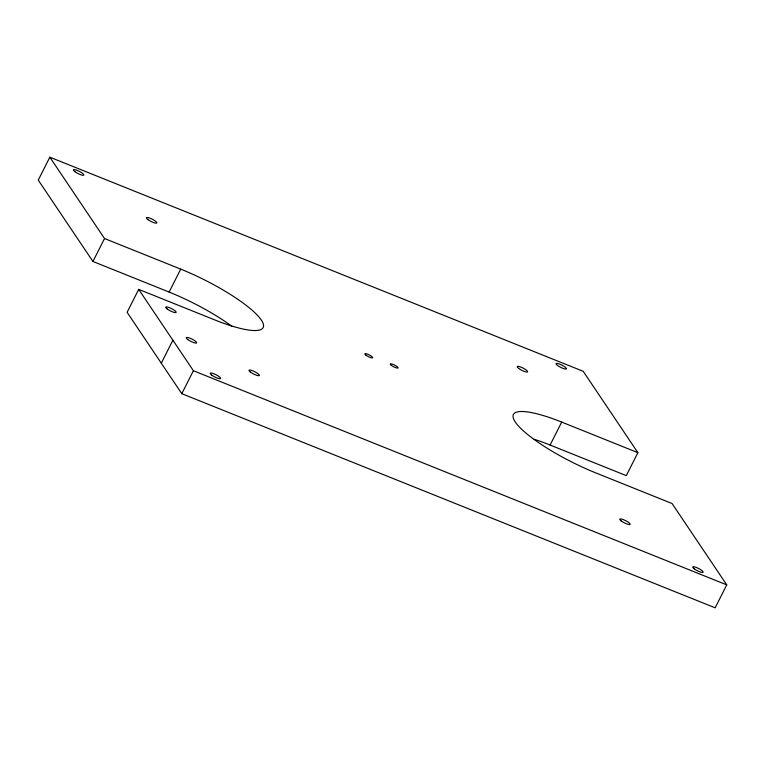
<?xml version="1.0" encoding="UTF-8"?>
<svg xmlns="http://www.w3.org/2000/svg" width="765" height="765" viewBox="0 0 765 765"><rect width="100%" height="100%" fill="white"/><g stroke="black" fill="none" stroke-linecap="round" stroke-linejoin="round"><path stroke-width="1.15" d="M534.247 439.301A73.22 16.094 26.8 0 1 550.102 445.039L626.296 475.629L637.886 452.679L583.207 371.321L49.84 157.179L38.25 180.129L92.938 261.477L169.132 292.067A73.22 16.094 26.8 0 1 231.795 326.215M92.938 261.477L104.528 238.527L49.84 157.179M104.528 238.527L180.722 269.117A73.22 16.094 26.8 0 1 261.305 320.038A73.22 16.094 26.8 0 1 214.898 319.961L138.704 289.371L127.114 312.321L181.793 393.679L715.16 607.821L726.75 584.871L672.062 503.523L595.868 472.933A73.22 16.094 26.8 0 1 515.285 422.012A73.22 16.094 26.8 0 1 561.692 422.079L637.886 452.679M169.132 292.067L180.722 269.117M161.291 363.165L172.88 340.215M181.793 393.679L193.392 370.729L138.704 289.371M550.102 445.039L561.692 422.079M193.392 370.729L726.75 584.871M365.976 355.199A4.389 0.966 26.8 0 0 372.574 357.848A4.389 0.966 26.8 0 0 367.736 354.233A4.389 0.966 26.8 0 0 365.976 355.199M391.374 365.393A4.389 0.966 26.8 0 0 397.972 368.041A4.389 0.966 26.8 0 0 393.134 364.427A4.389 0.966 26.8 0 0 391.374 365.393M211.656 375.089A5.862 1.291 26.8 0 0 220.454 378.618A5.862 1.291 26.8 0 0 213.999 373.808A5.862 1.291 26.8 0 0 211.656 375.089M74.941 171.704A5.862 1.291 26.8 0 0 83.739 175.242A5.862 1.291 26.8 0 0 77.294 170.423A5.862 1.291 26.8 0 0 74.941 171.704M557.513 365.46A5.862 1.291 26.8 0 0 566.31 368.998A5.862 1.291 26.8 0 0 559.856 364.178A5.862 1.291 26.8 0 0 557.513 365.46M694.218 568.844A5.862 1.291 26.8 0 0 703.016 572.373A5.862 1.291 26.8 0 0 696.571 567.553A5.862 1.291 26.8 0 0 694.218 568.844M250.442 372.096A5.862 1.291 26.8 0 0 259.239 375.634A5.862 1.291 26.8 0 0 252.785 370.815A5.862 1.291 26.8 0 0 250.442 372.096M621.256 520.984A5.862 1.291 26.8 0 0 630.054 524.513A5.862 1.291 26.8 0 0 623.599 519.703A5.862 1.291 26.8 0 0 621.256 520.984M518.718 368.453A5.862 1.291 26.8 0 0 527.525 371.981A5.862 1.291 26.8 0 0 521.07 367.162A5.862 1.291 26.8 0 0 518.718 368.453M147.913 219.565A5.862 1.291 26.8 0 0 156.71 223.103A5.862 1.291 26.8 0 0 150.256 218.283A5.862 1.291 26.8 0 0 147.913 219.565M187.731 339.497A5.862 1.291 26.8 0 0 196.529 343.026A5.862 1.291 26.8 0 0 190.074 338.216A5.862 1.291 26.8 0 0 187.731 339.497M167.219 308.993A5.862 1.291 26.8 0 0 176.017 312.522A5.862 1.291 26.8 0 0 169.572 307.702A5.862 1.291 26.8 0 0 167.219 308.993"/></g></svg>
